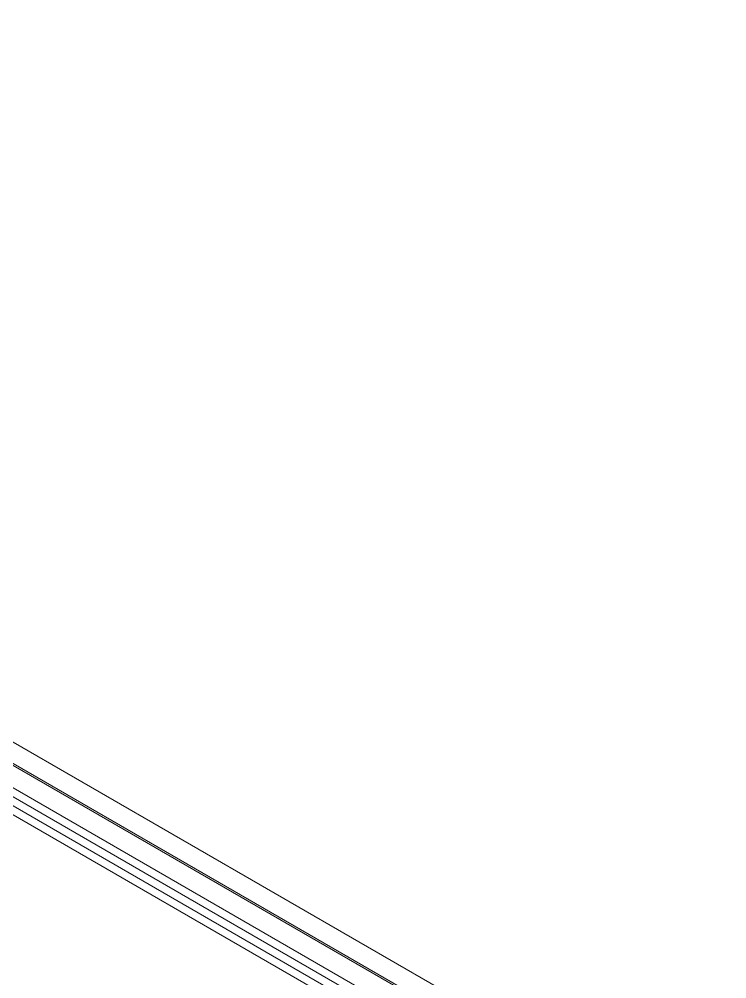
# Model space of a CAD drawing. Header units: inches. Extents: x 0.19 to 7.09, y 0.45 to 4.64.
# Drawn here: x 4.157 to 4.661, y 3.886 to 4.57 of the extents above; entities that cross this region are included whole.
import ezdxf

# ---------------------------------------------------------------- set-up
doc = ezdxf.new("R2010")
doc.units = ezdxf.units.IN
doc.header["$MEASUREMENT"] = 0

msp = doc.modelspace()

# ---------------------------------------------------------------- linework, layer by layer
at = {"color": 0, "linetype": 'Continuous', "lineweight": 0, "extrusion": (-1.66533e-16, 0.816497, 0.57735)}
for p, q in [((3.23024, 4.57025, -0.69193), (6.45915, 2.70604, -0.69193)), ((3.23221, 4.57045, -0.69193), (6.46112, 2.70624, -0.69193)), ((6.44523, 2.698, -0.69193), (3.21516, 4.56288, -0.69193)), ((3.21238, 4.55806, -0.69193), (6.44244, 2.69318, -0.69193)), ((6.44244, 2.68675, -0.69193), (3.21238, 4.55163, -0.69193)), ((3.2096, 4.54681, -0.69193), (6.43966, 2.68193, -0.69193)), ((6.89645, 2.47016, -0.69193), (3.33181, 4.5282, -0.69193))]:
    msp.add_line(p, q, dxfattribs=at)

doc.saveas('drawing.dxf')
